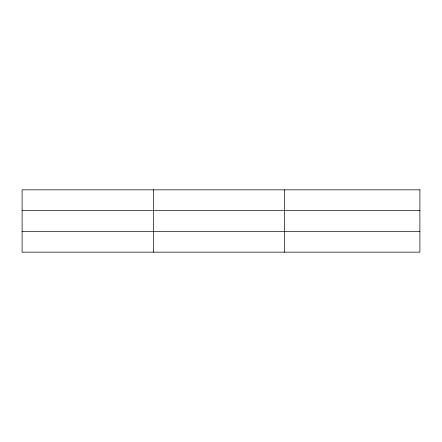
<?xml version="1.0" encoding="UTF-8"?>
<svg xmlns="http://www.w3.org/2000/svg" width="442" height="442" viewBox="0 0 442 442"><rect width="100%" height="100%" fill="white"/><g stroke="black" fill="none" stroke-linecap="round" stroke-linejoin="round"><path stroke-width="0.66" d="M153.374 252.161L153.374 189.839M284.648 252.161L284.648 189.839M22.1 210.403L419.9 210.403M22.1 231.597L419.9 231.597M419.9 189.839L419.9 252.161L22.1 252.161L22.1 189.839L419.9 189.839"/></g></svg>
